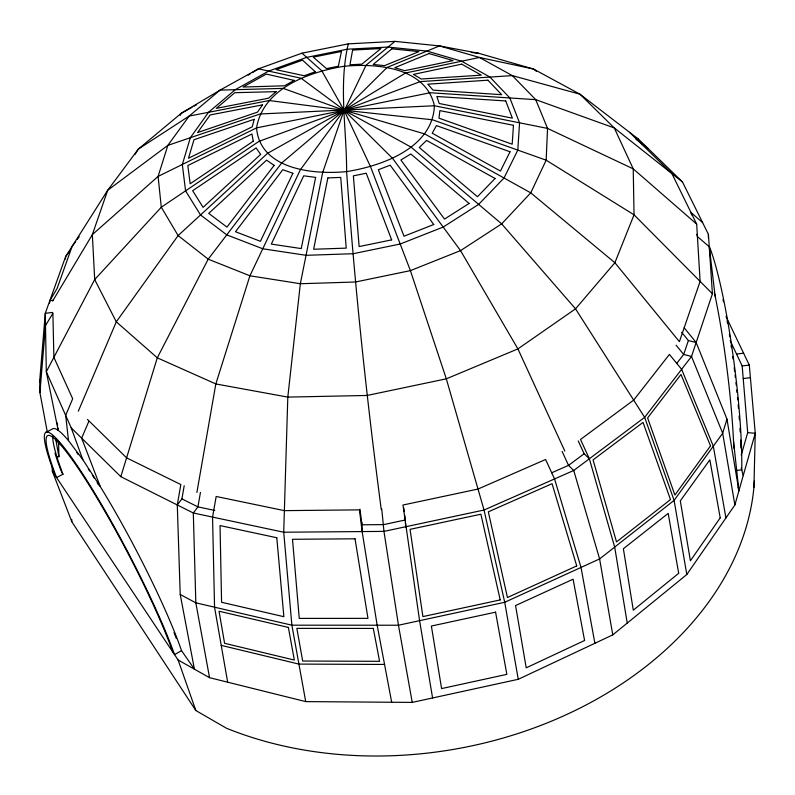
<?xml version="1.0" encoding="UTF-8"?>
<svg xmlns="http://www.w3.org/2000/svg" width="795" height="795" viewBox="0 0 795 795"><rect width="100%" height="100%" fill="white"/><g stroke="black" fill="none" stroke-linecap="round" stroke-linejoin="round"><path stroke-width="1.19" d="M753.918 487.345L755.25 433.245L749.307 365.104L726.252 317.036M65.468 259.031L65.647 256.566L107.703 190.263L138.32 149.112L181.349 113.218L220.066 90.123L258.454 68.827L301.991 53.166L348.299 43.864L394.956 41.38L439.506 45.921L478.54 53.245L533.634 69.066L580.002 94.217L638.574 139.224L682.478 181.966L708.415 234.326L712.419 293.772L691.511 356.468L644.656 417.345L573.732 470.481L484.036 510.032L383.965 531.388L283.716 532.223L193.314 512.994L120.82 476.672L71.212 427.869L46.309 371.782L45.285 313.3L65.647 256.566L69.334 251.578M47.332 432.241L39.909 392.601L39.75 380.239L45.285 313.3L52.609 312.435L52.639 313.657M39.909 392.601L45.504 325.562L52.887 313.3L53.881 357.343L72.683 398.772L65.667 415.378L68.529 440.659L82.839 459.709L100.19 486.431A144.004 17.45 62.3 0 1 181.538 650.638L194.417 669.171L180.217 594.471L177.285 504.964L180.813 484.543L126.594 457.85L87.48 419.452M49.608 303.114L49.817 300.679L57.101 288.466L72.146 246.311L75.694 241.521M177.285 504.964L181.916 498.902L184.202 485.725M196.892 492.453L215.823 383.945L249.918 275.795L300.44 169.653L344.026 110.227L387.105 67.426L439.506 45.921L479.455 57.459L533.634 69.066L536.496 71.391M200.449 492.413L197.925 506.872L193.314 512.994L195.828 602.829L209.552 677.688L305.717 701.607L412.237 702.402L518.26 679.298L612.766 634.887L686.81 574.517L734.878 505.004L755.25 433.245L747.697 432.659L741.208 455.167M348.299 43.864C338.352 85.671 346.749 129.168 346.62 171.601C354.55 284.62 366.495 397.311 381.272 509.645M343.331 112.612L366.117 65.16L394.956 41.38M684.167 327.779L696.162 342.516L726.958 419.084L722.685 433.225L674.11 500.383L599.609 558.935L504.716 602.282L398.464 625.228L291.874 625.188L195.828 602.829L180.217 594.471M120.82 476.672L157.291 357.829L208.201 259.17L281.629 163.055L344.026 110.227L405.559 73.001L479.455 57.459L512.328 75.614L580.002 94.217L614.277 127.945L682.478 181.966M56.644 456.936L58.929 456.678L58.631 444.256L59.377 441.941M681.643 332.27L688.391 340.538L683.68 354.451L676.605 363.583M78.317 411.174L116.299 321.826L178.12 235.588L267.517 153.356L346.213 109.154M88.841 421.35L81.647 438.134L100.19 486.431M180.217 115.364L181.349 113.218L192.042 107.275M52.609 301.066L92.349 234.624L107.703 190.263L167.844 145.376L189.14 116.07L220.066 90.123L283.229 88.384L346.322 111.081M135.09 154.339L138.32 149.112L189.14 116.07L269.207 100.528L344.026 110.227L432.609 119.806L546.155 160.192L634.042 214.809L712.419 293.772M342.705 112.294L344.026 110.227L420.247 81.597L512.328 75.614L535.731 99.663L547.546 128.412L546.155 160.192L530.752 192.847L501.665 223.872L460.534 250.614L410.399 270.628L355.415 282.006L300.341 283.726L249.918 275.795L208.201 259.17L178.12 235.588L161.296 207.227L158.096 176.42L167.844 145.376L260.064 113.983L434.398 105.755L547.546 128.412L633.227 168.858L696.678 224.111L700.117 281.37L679.407 341.661L614.883 262.728L530.752 192.847L424.689 133.928L344.026 110.227L341.572 110.117M77.115 239.603L79.242 236.721M342.257 111.946L344.026 110.227L346.401 109.551M578.243 440.917L584.126 453.746L568.524 465.383L551.65 472.806M341.969 111.588L344.026 110.227L430.125 92.737L535.731 99.663L614.277 127.945L633.227 168.858L634.042 214.809L614.883 262.728L575.53 308.838L517.913 348.896L446.323 378.827L367.121 395.453L287.81 397.103L215.823 383.945L157.291 357.829L116.299 321.826L94.694 279.552L92.349 234.624L158.096 176.42L256.537 127.896L344.026 110.227L346.491 110.286M248.169 75.187L250.226 73.915M252.283 72.643L258.454 68.827L301.136 78.258L346.083 111.548M181.538 650.638L174.532 654.623A144.213 16.864 62.3 0 0 79.262 468.672A144.213 16.864 62.3 0 0 55.173 475.48M194.189 106.083L196.325 104.89M52.768 436.147A140.228 16.983 62.3 0 0 62.974 474.247L56.564 477.566A140.427 16.417 62.3 0 1 80.056 471.067A140.427 16.417 62.3 0 1 172.783 652.009M45.573 432.48L52.361 429.042A144.004 17.45 62.3 0 1 68.529 440.659M340.638 111.757L344.026 110.227L346.441 110.664M341.631 110.903L344.026 110.227L411.045 147.105L501.665 223.872L575.53 308.838L644.656 417.345L674.11 500.383L686.81 574.517M405.271 520L383.687 524.601L361.944 524.799L359.986 509.178M341.562 110.535L346.471 109.919M49.817 300.679L53.454 300.252M736.528 354.023L743.603 353.209M730.138 340.568L742.172 365.919L749.307 365.104M743.216 378.549L750.41 377.724M736.816 470.401L741.745 469.845A136.879 17.51 82.7 0 0 709.448 246.708M384.551 664.431L298.92 664.093L221.229 645.381M471.276 52.49L478.54 53.245M214.819 510.44L197.925 506.872L181.916 498.902M688.391 340.538L696.162 342.516M635.384 137.475L638.574 139.224M52.251 466.645L52.341 471.226L178.11 659.999L209.552 677.688M52.341 471.226L71.808 521.739L195.838 710.521L226.436 728.22A345.318 256.636 -10.2 0 0 569.081 713.383A345.318 256.636 -10.2 0 0 754.405 481.094M636 139.264L647.806 148.208M702.641 222.66L690.974 212.464L691.61 214.859M301.991 53.166L321.786 70.755L344.026 110.227L370.53 166.712L410.399 270.628L446.323 378.827L484.036 510.032L504.716 602.282L518.26 679.298M584.126 453.746L589.353 458.775L614.684 547.089L627.245 623.081M629.531 132.278L671.894 173.578L696.678 224.111M345.676 112.055L344.026 110.227L259.011 141.341L161.296 207.227L94.694 279.552L46.309 371.782L58.194 430.353L57.896 427.889M676.118 345.209L683.68 354.451L691.511 356.468L722.685 433.225L734.878 505.004M61.573 472.16L62.974 474.247M564.828 451.083L517.913 348.896L460.534 250.614L392.551 158.334L344.026 110.227L322.651 172.595L300.341 283.726L287.81 397.103L283.716 532.223L291.874 625.188L305.717 701.607M562.115 451.421L568.524 465.383L573.732 470.481L599.609 558.935L612.766 634.887M589.353 458.775L580.519 439.466L633.675 400.104L669.41 354.431L681.633 369.297L713.314 446.184L725.924 517.962M345.01 112.483L344.026 110.227L344.165 112.701M71.212 427.869L82.839 459.709M178.11 659.999L195.838 710.521M696.837 234.346L697.424 236.552L709.259 246.788L715.132 296.137A136.849 16.933 82.8 0 1 733.835 448.171M741.268 467.987L743.226 475.599M714.298 292.59L715.132 296.137M738.078 487.305L738.903 490.823L733.556 441.563M391.677 702.243L377.158 625.218L362.142 531.577L359.429 509.863L284.372 510.638L216.18 496.468L212.553 517.088L214.551 607.191L227.658 682.19M39.75 380.239L40.197 382.643M594.889 643.294L581.016 567.431L554.552 478.938L545.599 459.5L478.004 489.054L402.966 505.024L419.581 620.666L432.589 697.96M58.194 441.851L58.631 444.256M55.63 438.651L58.929 456.678M412.237 702.402L398.464 625.228L383.965 531.388L381.749 508.959M726.958 419.084L738.903 490.823M403.79 507.965L404.238 511.573M404.685 515.19L405.122 518.797M57.3 422.96L57.598 425.424M742.172 365.919L747.697 432.659M405.4 522.255L405.649 526.767M71.739 519.354L71.808 521.739M361.874 522.563L362.142 531.577M708.415 234.326L708.424 238.043M61.086 470.869A144.004 17.45 62.3 0 1 54.964 453.12M76.787 452.564A140.228 16.983 62.3 0 1 78.288 454.601M88.275 468.951A140.228 16.983 62.3 0 1 89.596 470.938M92.299 475.072A140.228 16.983 62.3 0 1 94.367 478.282M97.159 482.694A140.228 16.983 62.3 0 1 98.57 484.95M174.016 632.572A140.228 16.983 62.3 0 1 176.281 638.405M723.033 299.506A133.282 17.053 82.7 0 1 723.49 301.742M726.213 315.893A133.282 17.053 82.7 0 1 726.66 318.348M727.097 320.812A133.282 17.053 82.7 0 1 727.534 323.297M729.383 334.367A133.282 17.053 82.7 0 1 729.76 336.762M731.072 345.288A133.282 17.053 82.7 0 1 731.44 347.763M732.682 356.448A133.282 17.053 82.7 0 1 733.02 358.942M734.163 367.618A133.282 17.053 82.7 0 1 734.63 371.335M735.077 375.071A133.282 17.053 82.7 0 1 735.375 377.565M735.951 382.554A133.282 17.053 82.7 0 1 736.23 385.048M736.756 390.027A133.282 17.053 82.7 0 1 737.015 392.491M737.502 397.401A133.282 17.053 82.7 0 1 737.74 399.825M738.177 404.625A133.282 17.053 82.7 0 1 738.515 408.431M739.121 416.004A133.282 17.053 82.7 0 1 739.4 419.74M739.966 428.267A133.282 17.053 82.7 0 1 740.175 431.824M740.582 440.042A133.282 17.053 82.7 0 1 740.87 448.002M519.552 122.808L517.803 150.106L504.03 178.001L478.66 204.385L443.183 227.062L400.193 244.015L353.159 253.714L306.045 255.314L262.777 248.775L226.764 234.873L200.529 214.968L185.573 190.86L182.323 164.476L190.343 137.724L208.519 112.314L235.25 89.706L268.67 71.083L306.711 57.369L347.246 49.22L388.069 47.064L426.935 51.079L461.627 61.205L489.949 77.065L509.843 97.964L519.552 122.808M513.471 125.312L512.179 144.213L438.969 118.167L439.893 110.614L513.471 125.312M434.398 105.755C432.709 148.069 381.759 166.056 346.62 171.601C314.005 174.83 260.064 169.772 256.537 127.896C263.254 88.066 308.987 72.037 343.897 66.303C376.204 63.183 425.762 67.009 434.398 105.755M352.622 50.055L349.959 64.773L361.854 64.157L380.974 48.555L352.622 50.055M327.838 177.931L313.647 249.252L346.222 248.129L340.727 177.404L327.838 177.931M315.645 177.404L301.245 248.577L271.304 244.095L303.71 175.814L315.645 177.404M341.453 51.466L338.332 66.233L326.507 68.618L313.29 57.131L341.453 51.466M254.201 119.3L252.273 126.773L188.485 158.255L193.98 139.731L254.201 119.3M292.898 173.27L260.422 241.302L235.479 231.723L282.791 169.713L292.898 173.27M510.042 151.775L500.443 171.054L432.222 133.202L436.445 125.6L510.042 151.775M262.489 104.88L257.57 112.095L197.577 132.576L210.138 114.957L262.489 104.88M720.21 517.853L690.398 560.783L680.311 500.86L709.846 459.838L720.21 517.853M710.521 445.886L674.895 495.037L647.607 417.922L680.997 374.445L710.521 445.886M274.136 165.39L226.933 227.102L208.727 213.378L266.583 160.153L274.136 165.39M495.066 178.497L477.447 196.713L419.263 147.512L426.567 140.417L495.066 178.497M260.651 154.409L203.073 207.346L192.648 190.701L256.109 147.93L260.651 154.409M276.123 91.644L268.601 98.163L216.3 108.378L234.823 92.687L276.123 91.644M391.915 48.813L373.193 64.445L384.442 65.657L418.905 51.615L391.915 48.813M678.682 573.304L633.297 610.182L623.379 548.729L668.178 513.391L678.682 573.304M670.493 499.558L616.513 541.912L593.07 459.888L643.036 422.393L670.493 499.558M253.257 141.212L190.154 183.784L187.829 165.539L251.955 133.977L253.257 141.212M469.1 203.441L444.524 219.082L400.879 160.014L410.806 153.962L469.1 203.441M294.11 80.384L284.521 85.8L243.081 87.033L266.265 74.094L294.11 80.384M584.583 640.492L526.211 667.84L515.558 605.561L573.086 579.207L584.583 640.492M576.733 565.911L507.449 597.522L488.329 511.831L552.058 483.688L576.733 565.911M429.002 53.543L394.797 67.704L404.685 70.685L453.061 60.589L429.002 53.543M433.752 224.518L404.009 236.214L378.35 169.723L390.196 165.201L433.752 224.518M315.287 71.759L304.237 75.763L276.084 69.662L302.507 60.132L315.287 71.759M495.583 612.17L431.377 626.043L441.593 688.579L506.842 674.369L495.583 612.17M500.214 599.917L422.9 616.592L410.051 529.351L480.905 514.216L500.214 599.917M461.706 64.147L413.41 74.402L421.3 79.003L481.313 75.157L461.706 64.147M391.657 239.871L359.141 246.569L353.368 175.854L366.227 173.231L391.657 239.871M487.931 80.196L427.78 84.181L433.106 90.153L501.665 94.694L487.931 80.196M355.027 538.811L292.5 539.288L299.258 618.401L367.966 618.371L355.027 538.811M373.302 628.418L296.843 628.378L302.686 661.033L379.573 661.311L373.302 628.418M505.729 100.955L436.872 96.503L439.198 103.489L512.378 118.167L505.729 100.955M276.789 537.738L220.046 525.584L221.576 602.282L283.875 616.691L276.789 537.738M288.376 627.424L219.042 611.236L224.588 643.294L294.339 660.059L288.376 627.424"/></g></svg>
